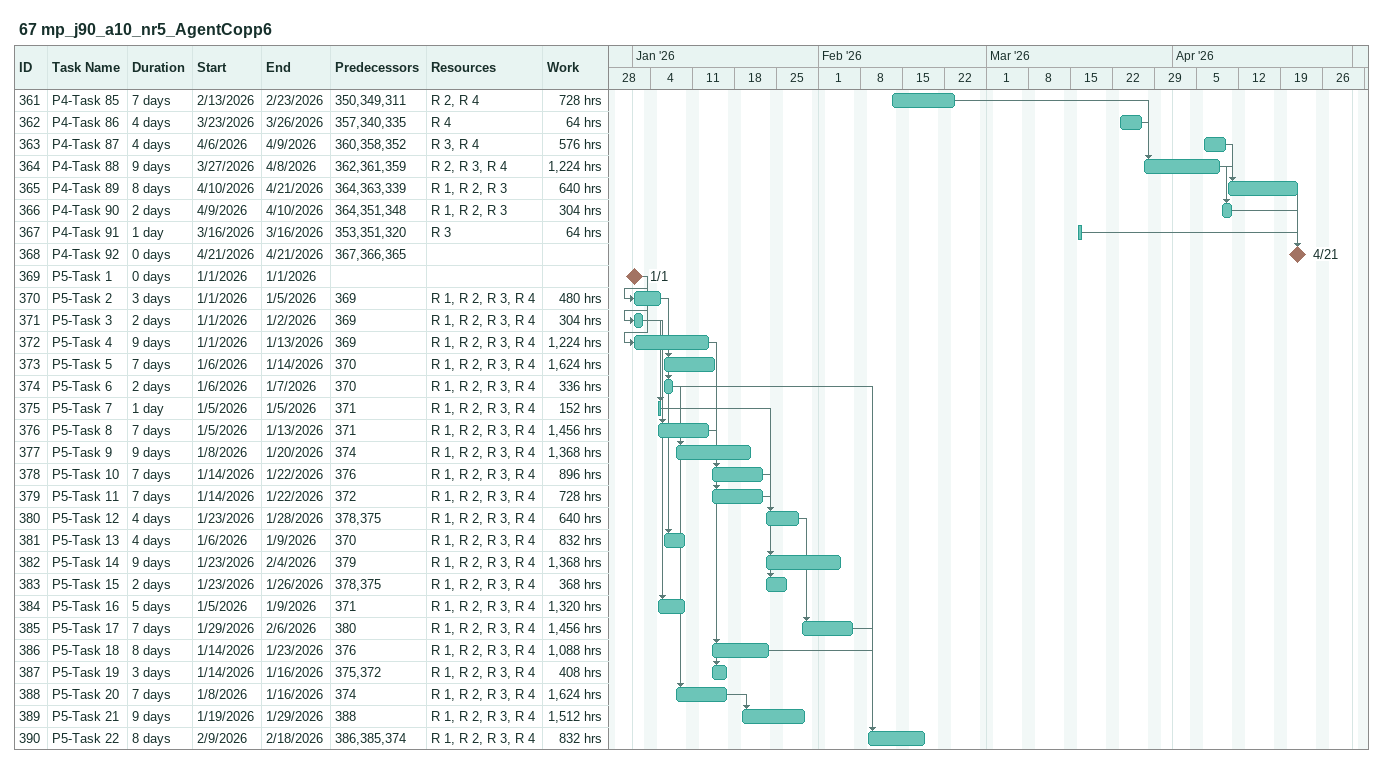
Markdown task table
67 mp_j90_a10_nr5_AgentCopp6

| ID | Task | Duration | Start | Finish | Predecessors | Resources | Work (h) |
|---|---|---|---|---|---|---|---|
| 361 | P4-Task 85 | 7d | 2026-02-13 | 2026-02-23 | 350, 349, 311 | R 2, R 4 | 728 |
| 362 | P4-Task 86 | 4d | 2026-03-23 | 2026-03-26 | 357, 340, 335 | R 4 | 64 |
| 363 | P4-Task 87 | 4d | 2026-04-06 | 2026-04-09 | 360, 358, 352 | R 3, R 4 | 576 |
| 364 | P4-Task 88 | 9d | 2026-03-27 | 2026-04-08 | 362, 361, 359 | R 2, R 3, R 4 | 1224 |
| 365 | P4-Task 89 | 8d | 2026-04-10 | 2026-04-21 | 364, 363, 339 | R 1, R 2, R 3 | 640 |
| 366 | P4-Task 90 | 2d | 2026-04-09 | 2026-04-10 | 364, 351, 348 | R 1, R 2, R 3 | 304 |
| 367 | P4-Task 91 | 1d | 2026-03-16 | 2026-03-16 | 353, 351, 320 | R 3 | 64 |
| 368 | P4-Task 92 | 0d | 2026-04-21 | 2026-04-21 | 367, 366, 365 |  |  |
| 369 | P5-Task 1 | 0d | 2026-01-01 | 2026-01-01 |  |  |  |
| 370 | P5-Task 2 | 3d | 2026-01-01 | 2026-01-05 | 369 | R 1, R 2, R 3, R 4 | 480 |
| 371 | P5-Task 3 | 2d | 2026-01-01 | 2026-01-02 | 369 | R 1, R 2, R 3, R 4 | 304 |
| 372 | P5-Task 4 | 9d | 2026-01-01 | 2026-01-13 | 369 | R 1, R 2, R 3, R 4 | 1224 |
| 373 | P5-Task 5 | 7d | 2026-01-06 | 2026-01-14 | 370 | R 1, R 2, R 3, R 4 | 1624 |
| 374 | P5-Task 6 | 2d | 2026-01-06 | 2026-01-07 | 370 | R 1, R 2, R 3, R 4 | 336 |
| 375 | P5-Task 7 | 1d | 2026-01-05 | 2026-01-05 | 371 | R 1, R 2, R 3, R 4 | 152 |
| 376 | P5-Task 8 | 7d | 2026-01-05 | 2026-01-13 | 371 | R 1, R 2, R 3, R 4 | 1456 |
| 377 | P5-Task 9 | 9d | 2026-01-08 | 2026-01-20 | 374 | R 1, R 2, R 3, R 4 | 1368 |
| 378 | P5-Task 10 | 7d | 2026-01-14 | 2026-01-22 | 376 | R 1, R 2, R 3, R 4 | 896 |
| 379 | P5-Task 11 | 7d | 2026-01-14 | 2026-01-22 | 372 | R 1, R 2, R 3, R 4 | 728 |
| 380 | P5-Task 12 | 4d | 2026-01-23 | 2026-01-28 | 378, 375 | R 1, R 2, R 3, R 4 | 640 |
| 381 | P5-Task 13 | 4d | 2026-01-06 | 2026-01-09 | 370 | R 1, R 2, R 3, R 4 | 832 |
| 382 | P5-Task 14 | 9d | 2026-01-23 | 2026-02-04 | 379 | R 1, R 2, R 3, R 4 | 1368 |
| 383 | P5-Task 15 | 2d | 2026-01-23 | 2026-01-26 | 378, 375 | R 1, R 2, R 3, R 4 | 368 |
| 384 | P5-Task 16 | 5d | 2026-01-05 | 2026-01-09 | 371 | R 1, R 2, R 3, R 4 | 1320 |
| 385 | P5-Task 17 | 7d | 2026-01-29 | 2026-02-06 | 380 | R 1, R 2, R 3, R 4 | 1456 |
| 386 | P5-Task 18 | 8d | 2026-01-14 | 2026-01-23 | 376 | R 1, R 2, R 3, R 4 | 1088 |
| 387 | P5-Task 19 | 3d | 2026-01-14 | 2026-01-16 | 375, 372 | R 1, R 2, R 3, R 4 | 408 |
| 388 | P5-Task 20 | 7d | 2026-01-08 | 2026-01-16 | 374 | R 1, R 2, R 3, R 4 | 1624 |
| 389 | P5-Task 21 | 9d | 2026-01-19 | 2026-01-29 | 388 | R 1, R 2, R 3, R 4 | 1512 |
| 390 | P5-Task 22 | 8d | 2026-02-09 | 2026-02-18 | 386, 385, 374 | R 1, R 2, R 3, R 4 | 832 |
